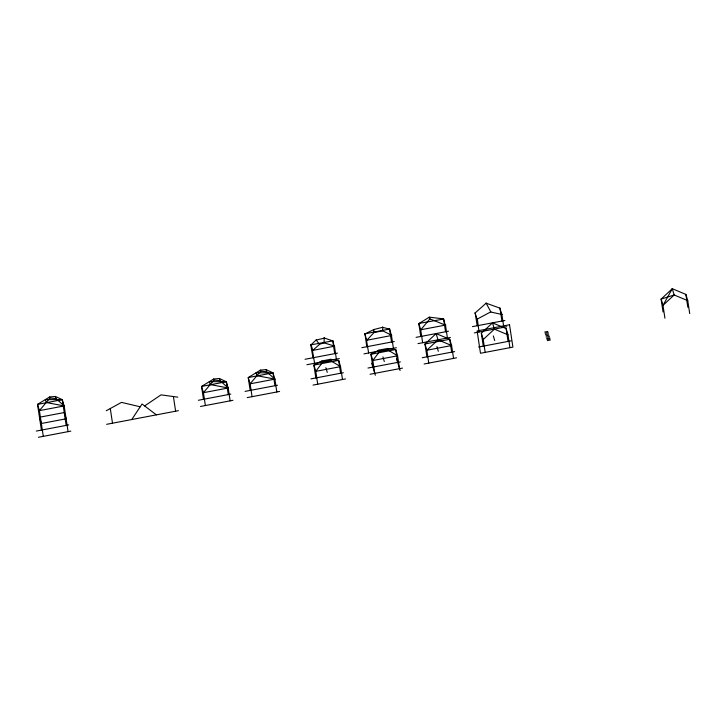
<?xml version="1.0" encoding="UTF-8"?>
<svg xmlns="http://www.w3.org/2000/svg" width="726" height="726" viewBox="0 0 726 726"><rect width="100%" height="100%" fill="white"/><g stroke="black" fill="none" stroke-linecap="round" stroke-linejoin="round"><path stroke-width="1.09" d="M311.109 345.122L311.227 344.959M314.603 363.254L312.416 350.404L312.879 350.44M332.889 340.839L334.178 346.347L334.668 346.229M364.824 333.67L365.006 333.987M391.432 335.249L391.668 335.466M419.002 323.723L419.038 323.506M420.781 336.465L418.829 323.605L429.347 317.162L443.595 318.895L445.238 325.239L445.728 325.13M475.303 313.051L475.421 312.788M477.345 319.122L476.846 319.195L477.345 319.077L479.042 332M501.947 314.267L502.074 314.485M374.253 332.508L382.557 330.893L382.82 327.372M393.401 348.28L391.459 335.421L389.553 329.15L382.593 327.308L373.79 329.559L364.96 333.96M382.82 327.235L382.693 327.081M486.066 303.087L490.867 311.926M332.826 340.957L324.195 337.962L324.077 342.935M485.993 303.123L500.196 308.223M389.735 329.005L389.49 329.404M501.929 314.476L490.594 311.971L476.928 319.259M334.477 346.12L324.068 342.835M319.567 344.26L323.615 342.962M316.182 339.877L319.449 344.469L312.688 350.431L334.459 346.184L336.365 359.116M373.763 332.454L374.244 332.408M422.659 342.717L420.717 329.858L429.856 318.895L445.483 325.157L447.425 338.017M429.964 319.041L429.347 317.162M499.833 308.305L501.866 314.44L503.808 327.299M323.977 337.944L324.458 337.944M382.557 330.729L391.659 335.321M366.802 340.267L391.287 335.539M324.304 338.171L316.055 340.067L311.009 344.832L312.861 350.295M131.751 419.546L142.06 403.992L156.371 414.864M342.49 379.498L340.548 366.639L331.011 360.913L322.398 362.555L315.783 371.349L317.725 384.199M399.527 368.654L397.585 355.804L388.047 350.077L379.444 351.711L372.819 360.504L374.761 373.364M68.062 431.643L64.169 405.934L56.02 398.583L49.976 398.011L39.404 410.635L43.297 436.353M230.142 400.852L228.191 387.993L220.042 380.642L213.998 380.07L203.425 392.693L205.376 405.553M276.824 391.976L274.882 379.117L266.732 371.776L260.688 371.195L250.116 383.827L252.058 396.686M391.523 342.019L389.572 329.05L364.815 333.869L366.703 340.349L374.071 332.499M453.55 358.39L451.608 345.531L449.73 339.278L436.126 333.597L424.964 343.988L426.906 356.838M436.126 333.597L438.014 339.85L426.843 350.241L428.785 363.1M483.289 346.13L481.347 333.27L492.509 322.879L506.113 328.56L507.991 334.822L509.933 347.681M485.168 352.382L483.226 339.523L494.397 329.141L492.509 322.879M419.047 323.651L418.82 323.415M420.499 329.822L445.601 325.066M475.004 312.852L477.091 319.277M144.637 405.943L161.027 394.871L177.825 397.149M66.175 425.391L62.291 399.672L37.525 404.382L39.404 410.635L64.169 405.934L62.291 399.672L55.376 396.441L49.658 396.959L37.525 404.382L41.418 430.101M228.254 394.59L226.312 381.731L201.547 386.441L203.425 392.693L228.191 387.993L226.312 381.731L219.397 378.5L213.68 379.008L201.547 386.441L203.489 399.3M274.945 385.724L272.994 372.865L248.228 377.565L250.116 383.827L274.882 379.117L272.994 372.865L266.088 369.625L260.371 370.142L248.228 377.565L250.18 390.425M106.286 410.744L121.478 402.385L140.209 406.787M340.612 373.237L338.67 360.386L313.904 365.087L315.783 371.349L340.548 366.639L338.67 360.386L330.53 359.316L321.917 360.958L313.904 365.087L315.846 377.947M397.648 362.401L395.706 349.542L370.941 354.252L372.819 360.504L397.585 355.804L395.706 349.542L387.566 348.48L378.963 350.113L370.941 354.252L372.883 367.111M312.96 357.773L310.81 345.013M485.839 303.432L475.212 312.888L477.163 325.747M418.566 323.497L443.495 319.077M361.838 347.663L394.254 341.501M416.098 337.354L448.514 331.192M472.481 326.636L504.897 320.475M305.038 359.279L337.454 353.117M306.926 364.715L339.332 358.553M363.962 353.871L396.369 347.718M417.985 343.607L450.392 337.445M474.368 332.889L506.775 326.736M544.745 332.045L547.84 331.455M545.108 333.225L548.203 332.644M36.3 431.072L68.716 424.91M198.379 400.271L230.786 394.109M245.061 391.396L277.477 385.234M310.937 378.881L343.344 372.719M367.973 368.037L400.38 361.884M422.233 357.727L454.639 351.575M478.615 347.019L511.022 340.857M545.489 334.523L548.593 333.933M545.87 335.784L548.974 335.203M546.261 337.073L549.355 336.492M546.669 338.416L549.763 337.826M546.968 339.414L550.063 338.824M38.424 437.279L70.83 431.117M106.613 424.32L178.387 410.68M200.494 406.478L232.91 400.325M247.185 397.612L279.592 391.45M313.051 385.089L345.467 378.936M370.088 374.253L402.503 368.091M424.111 363.989L456.527 357.827M547.313 340.576L550.408 339.986M272.994 372.865L256.06 372.783L256.931 375.687L274.882 379.117M226.312 381.731L209.369 381.649L210.241 384.553L228.191 387.993M62.291 399.672L45.348 399.59L46.219 402.503L64.169 405.934M366.503 340.231L368.636 352.981M332.599 340.902L311.009 344.832M365.015 333.769L366.757 346.729M689.7 313.514L687.758 300.655L685.87 294.402L672.276 288.721L661.114 299.112L663.056 311.962M687.758 300.655L674.155 294.974L661.114 299.112L662.992 305.365L664.934 318.224M494.397 329.141L507.991 334.822M438.014 339.85L451.608 345.531L426.843 350.241L424.964 343.988L449.73 339.278L451.672 352.137M373.981 332.308L373.817 329.64M420.753 329.885L418.829 323.605M493.308 335.92L494.715 340.576M481.347 333.27L483.226 339.523M436.925 346.629L438.332 351.293M396.514 358.617L400.099 370.559M387.566 348.48L388.047 350.077M382.901 356.902L384.308 361.557M378.963 350.113L379.444 351.711M371.748 363.327L375.333 375.26M330.53 359.316L331.011 360.913M325.865 367.737L327.263 372.393M321.917 360.958L322.398 362.555M266.088 369.625L266.732 371.776M260.371 370.142L260.688 371.195M219.397 378.5L220.042 380.642M213.68 379.008L213.998 380.07M55.376 396.441L56.02 398.583M49.658 396.959L49.976 398.011M332.753 340.748L334.713 353.644M685.87 294.402L687.821 307.261M506.113 328.56L508.055 341.42M499.978 308.187L501.929 321.037M443.595 318.895L445.546 331.755M173.405 396.55L175.619 411.206M110.288 408.547L112.503 423.204M672.276 288.721L662.992 305.365L674.155 294.974L672.276 288.721M509.525 324.767L477.118 330.929L480.494 353.272L512.91 347.11L509.525 324.767M64.233 412.531L39.467 417.241L41.355 423.494L66.12 418.793L64.233 412.531"/></g></svg>
